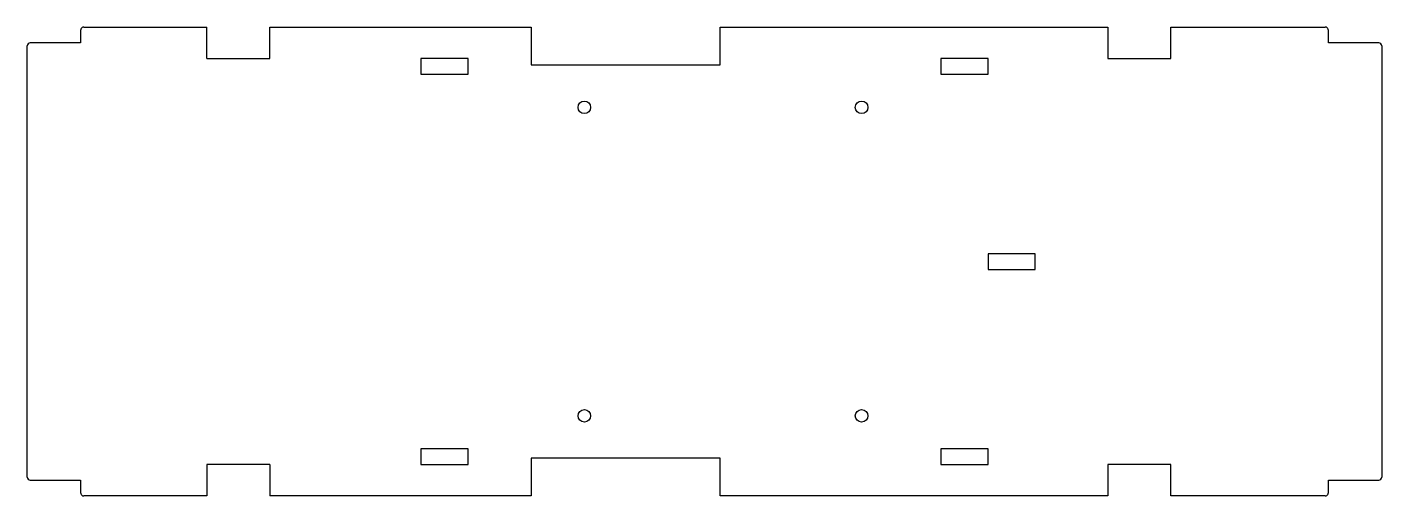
# Model space of a CAD drawing. Header units: millimetres. Extents: x -215 to 215, y -74 to 74.
import ezdxf

# ---------------------------------------------------------------- set-up
doc = ezdxf.new("R2010")
doc.units = ezdxf.units.MM

msp = doc.modelspace()

# ---------------------------------------------------------------- linework, layer by layer
at = {"color": 7, "linetype": 'Continuous', "lineweight": 25}
for p, q in [((-198, 73.47), (-198, 69.47)), ((-197, 74.47), (-158, 74.47)), ((-158, 64.47), (-158, 74.47)), ((-138, 74.47), (-55, 74.47)), ((-138, 64.47), (-138, 74.47)), ((-55, 74.47), (-55, 62.47)), ((5, 74.47), (128, 74.47)), ((5, 62.47), (5, 74.47)), ((128, 74.47), (128, 64.47)), ((148, 74.47), (197, 74.47)), ((148, 64.47), (148, 74.47)), ((198, 69.47), (198, 73.47)), ((-198, 69.47), (-214, 69.47)), ((214, 69.47), (198, 69.47)), ((-215, -68.47), (-215, 68.47)), ((215, 68.47), (215, -68.47)), ((-158, 64.47), (-138, 64.47)), ((-75, 64.47), (-90, 64.47)), ((-90, 64.47), (-90, 59.47)), ((-75, 59.47), (-75, 64.47)), ((-55, 62.47), (5, 62.47)), ((75, 64.47), (75, 59.47)), ((90, 64.47), (75, 64.47)), ((90, 59.47), (90, 64.47)), ((128, 64.47), (148, 64.47)), ((-90, 59.47), (-75, 59.47)), ((75, 59.47), (90, 59.47)), ((90, 2.47), (90, -2.53)), ((105, 2.47), (90, 2.47)), ((105, -2.53), (105, 2.47)), ((90, -2.53), (105, -2.53)), ((-90, -59.47), (-90, -64.47)), ((-75, -59.47), (-90, -59.47)), ((-75, -64.47), (-75, -59.47)), ((90, -59.47), (75, -59.47)), ((75, -59.47), (75, -64.47)), ((90, -64.47), (90, -59.47)), ((-158, -64.47), (-158, -74.47)), ((-138, -64.47), (-158, -64.47)), ((-138, -64.47), (-138, -74.47)), ((-90, -64.47), (-75, -64.47)), ((-55, -62.47), (-55, -74.47)), ((5, -62.47), (-55, -62.47)), ((5, -74.47), (5, -62.47)), ((75, -64.47), (90, -64.47)), ((128, -64.47), (128, -74.47)), ((148, -64.47), (128, -64.47)), ((148, -74.47), (148, -64.47)), ((-214, -69.47), (-198, -69.47)), ((-198, -69.47), (-198, -73.47)), ((198, -73.47), (198, -69.47)), ((198, -69.47), (214, -69.47)), ((-158, -74.47), (-197, -74.47)), ((-55, -74.47), (-138, -74.47)), ((128, -74.47), (5, -74.47)), ((197, -74.47), (148, -74.47))]:
    msp.add_line(p, q, dxfattribs=at)
for centre in [(-38.13, 48.97), (49.87, 48.97), (-38.13, -49.03), (49.87, -49.03)]:
    msp.add_circle(centre, 2, dxfattribs=at)
for centre, start, end in [((-214, 68.47), 90, 180), ((214, 68.47), 0, 90), ((-214, -68.47), 180, 270), ((214, -68.47), 270, 0)]:
    msp.add_arc(centre, 1, start, end, dxfattribs=at)
for points, knots in [([(-197, 74.47), (-197.11, 74.47), (-197.23, 74.45), (-197.33, 74.42), (-197.44, 74.38), (-197.54, 74.32), (-197.62, 74.25), (-197.71, 74.18), (-197.79, 74.1), (-197.85, 74), (-197.91, 73.91), (-197.95, 73.8), (-197.98, 73.69), (-197.99, 73.62), (-198, 73.55), (-198, 73.47)], [0, 0, 0, 0, 0.000335681, 0.000335681, 0.000335681, 0.000671359, 0.000671359, 0.000671359, 0.00100709, 0.00100709, 0.00100709, 0.001342937, 0.001342937, 0.001342937, 0.001562445, 0.001562445, 0.001562445, 0.001562445]), ([(198, 73.47), (198, 73.58), (197.98, 73.7), (197.94, 73.8), (197.91, 73.91), (197.85, 74.01), (197.78, 74.1), (197.71, 74.19), (197.62, 74.26), (197.53, 74.32), (197.43, 74.38), (197.33, 74.42), (197.22, 74.45), (197.15, 74.46), (197.07, 74.47), (197, 74.47)], [0, 0, 0, 0, 0.000335986, 0.000335986, 0.000335986, 0.000671976, 0.000671976, 0.000671976, 0.001007909, 0.001007909, 0.001007909, 0.001343724, 0.001343724, 0.001343724, 0.001562446, 0.001562446, 0.001562446, 0.001562446]), ([(-198, -73.47), (-198, -73.58), (-197.98, -73.7), (-197.94, -73.8), (-197.91, -73.91), (-197.85, -74.01), (-197.78, -74.1), (-197.71, -74.19), (-197.62, -74.26), (-197.53, -74.32), (-197.43, -74.38), (-197.33, -74.42), (-197.22, -74.45), (-197.15, -74.46), (-197.07, -74.47), (-197, -74.47)], [0, 0, 0, 0, 0.000335986, 0.000335986, 0.000335986, 0.000671976, 0.000671976, 0.000671976, 0.001007909, 0.001007909, 0.001007909, 0.001343724, 0.001343724, 0.001343724, 0.001562446, 0.001562446, 0.001562446, 0.001562446]), ([(197, -74.47), (197.11, -74.47), (197.23, -74.45), (197.33, -74.42), (197.44, -74.38), (197.54, -74.32), (197.62, -74.25), (197.71, -74.18), (197.79, -74.1), (197.85, -74), (197.91, -73.91), (197.95, -73.8), (197.98, -73.69), (197.99, -73.62), (198, -73.55), (198, -73.47)], [0, 0, 0, 0, 0.000335681, 0.000335681, 0.000335681, 0.000671359, 0.000671359, 0.000671359, 0.00100709, 0.00100709, 0.00100709, 0.001342937, 0.001342937, 0.001342937, 0.001562445, 0.001562445, 0.001562445, 0.001562445])]:
    msp.add_open_spline(points, degree=3, knots=knots, dxfattribs=at)

doc.saveas('drawing.dxf')
